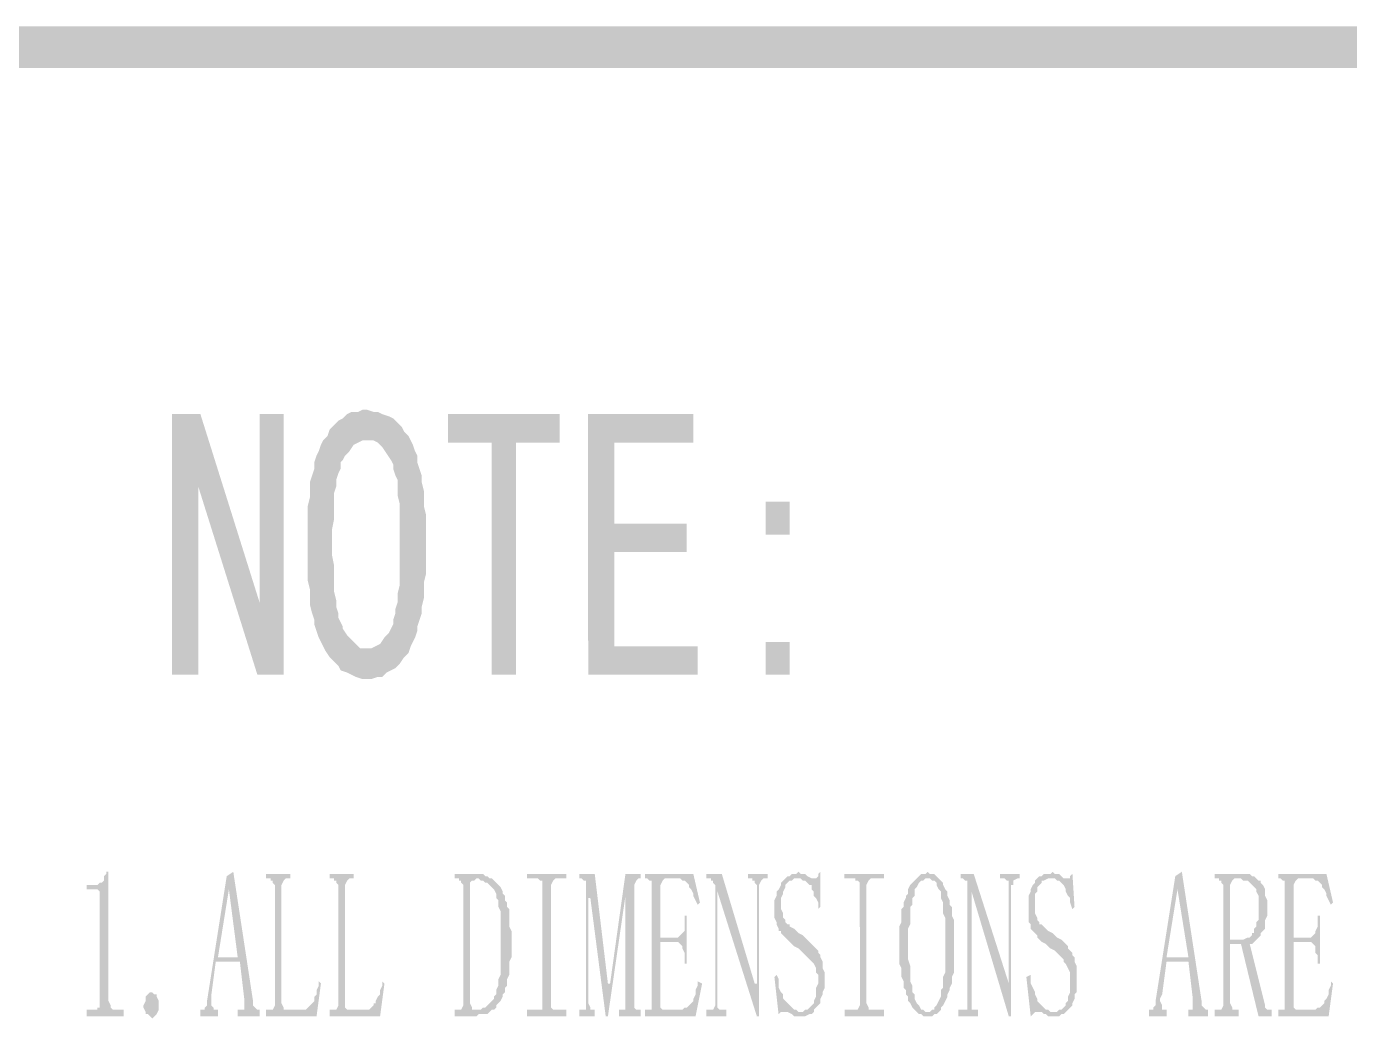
# Model space of a CAD drawing. Header units: millimetres. Extents: x -26542 to -511, y 85916 to 91363.
# Drawn here: x -1246.3 to -925.6, y 91122.1 to 91362.6 of the extents above; entities that cross this region are included whole.
import ezdxf

# ---------------------------------------------------------------- set-up
doc = ezdxf.new("R2010")
doc.units = ezdxf.units.MM
doc.layers.add('PDF_Solid Fills', color=7, linetype='Continuous')

msp = doc.modelspace()

# ---------------------------------------------------------------- hatches: boundary and pattern name
at = {"layer": 'PDF_Solid Fills', "transparency": 33554559, "extrusion": (-0.004685415688226653, -0.01745240643729066, 0.9998367168639969)}
for points in [[(-26219.83134179877, 87572.87957726885), (-26207.47115582787, 87565.752208672), (-24188.49418485165, 88118.31801548647)], [(-26214.70294579107, 87574.256613228), (-26212.08664050326, 87564.51289556595), (-24183.36631052662, 88119.69491136447)], [(-26212.08664050326, 87564.51289556595), (-24183.36631052662, 88119.69491136447), (-24190.49346205825, 88107.33495845925)], [(-26207.47115582787, 87565.752208672), (-24188.49418485165, 88118.31801548647), (-24185.8778795657, 88108.57429782487)], [(-24827.72859526949, 87849.35973218549), (-24834.39569267014, 87847.56953640934), (-24818.00916787528, 87786.54238034831), (-24811.8550144108, 87788.19484450668), (-24823.69734155608, 87832.29837199626)], [(-24827.72859526949, 87849.35973218549), (-24823.69734155608, 87832.29837199626), (-24798.00852777704, 87791.9127925667), (-24802.03984187287, 87808.9738568971)], [(-24808.24102953041, 87854.59237777768), (-24813.88223905687, 87853.07764522545), (-24802.03984187287, 87808.9738568971), (-24798.00852777704, 87791.9127925667), (-24791.8545047337, 87793.56522171246)], [(-24789.02884731803, 87860.85009370232), (-24790.05447434995, 87860.57470051944), (-24790.94253521343, 87859.78645879729), (-24792.48097576422, 87859.37336902507), (-24793.36890620657, 87858.58516231971), (-24794.11927047488, 87857.28410708252), (-24795.00720091723, 87856.49590038462), (-24795.75736472744, 87855.19461932173), (-24796.50772899762, 87853.89356408827), (-24796.60745273833, 87852.21742694639), (-24797.35768658726, 87850.91640672926), (-24797.59510692128, 87849.7530831024), (-24797.69496108126, 87848.07691093953), (-24797.93231137644, 87846.9133264739), (-24798.03203511704, 87845.2371893283), (-24797.61894534086, 87843.69874877948), (-24797.71866908146, 87842.02261164086), (-24797.81832278334, 87840.34621365648), (-24797.40523300704, 87838.8077731072), (-24796.85444663931, 87836.75651903963), (-24796.81647378847, 87834.56756837899), (-24796.26561738201, 87832.51605346892), (-24795.71483101428, 87830.46479940135), (-24795.02627801453, 87827.90047097998), (-24794.47549164679, 87825.84921691241), (-24793.78700868564, 87823.28514932608), (-24793.23615228105, 87821.23363441974), (-24792.68536591146, 87819.18238035217), (-24792.13457954372, 87817.1311262846), (-24791.07090962038, 87815.21730797132), (-24790.52012325265, 87813.16605390375), (-24790.10703347635, 87811.62761335121), (-24789.04343359172, 87809.71405587718), (-24788.1174602597, 87808.31305107893), (-24787.84206707682, 87807.28742404515), (-24786.91616378364, 87805.88668008614), (-24785.99026049045, 87804.48593612667), (-24785.20185333071, 87803.59777986445), (-24784.41364663083, 87802.70984942373), (-24783.62543992919, 87801.82191898348), (-24774.01928844152, 87804.95107280277), (-24774.53210195655, 87804.81337621296), (-24775.55772899033, 87804.53798302636), (-24776.8588796301, 87805.2881818572), (-24778.1599698856, 87806.03867655015), (-24779.46099010238, 87806.78891040105), (-24780.89983733359, 87808.05192274693), (-24781.03753392503, 87808.56473626196), (-24781.82574062678, 87809.45266670594), (-24782.61394732667, 87810.34059714293), (-24782.88941055012, 87811.36648501875), (-24783.81531384331, 87812.76722898195), (-24784.22840361774, 87814.30566953076), (-24785.29200350423, 87816.21922700526), (-24785.84285990894, 87818.27074191114), (-24786.39364627854, 87820.32199597871), (-24786.94443264627, 87822.37325004674), (-24788.14592958218, 87824.79984686151), (-24788.83441254147, 87827.36391444411), (-24789.10980572621, 87828.38954147464), (-24789.66066213278, 87830.44105638796), (-24789.83620115567, 87833.1428555809), (-24790.38698752353, 87835.19410964847), (-24790.93784392998, 87837.24562455434), (-24791.48863029771, 87839.29687862238), (-24791.388906557, 87840.97301576426), (-24791.80199633329, 87842.51145631308), (-24791.70234263141, 87844.18785429792), (-24791.46492229926, 87845.35117792478), (-24791.87801207555, 87846.8896184736), (-24791.50289514824, 87847.54012858216), (-24791.2654748162, 87848.70345220948), (-24790.5151805866, 87850.00476828497), (-24789.902643329, 87851.81860202039), (-24789.01471288665, 87852.60680872202), (-24788.12665202504, 87853.39505044417), (-24787.10102499125, 87853.67044362333), (-24777.63257009501, 87857.31241096556), (-24778.93359031179, 87858.06264481274), (-24779.72179701342, 87858.950575253), (-24781.02294765133, 87859.7007740871), (-24782.32403790695, 87860.45126877306), (-24783.48736153217, 87860.68868910894), (-24785.16362909554, 87860.78837783122), (-24786.32695272088, 87861.02579816338), (-24787.35271017579, 87860.75036995998)], [(-24743.62403877138, 87871.9422570318), (-24769.77857148997, 87864.91945068771), (-24767.98844575463, 87858.25261412747), (-24757.73178415862, 87861.00665102527), (-24743.13538509712, 87806.64633152029), (-24737.49417557067, 87808.16106407298), (-24752.09057463403, 87862.52138357749), (-24741.83391303604, 87865.27542047901)], [(-24712.34084920271, 87880.34216937935), (-24736.95694137062, 87873.73245280795), (-24720.5704165739, 87812.70529674273), (-24694.9286973722, 87819.59040649701), (-24696.71875306871, 87826.25698221894), (-24716.20644922892, 87821.0243016025), (-24722.1276828394, 87843.07632618956), (-24705.20405426191, 87847.62052384298), (-24706.99417999713, 87854.2873603995), (-24723.91780857276, 87849.7431627498), (-24729.0127925938, 87868.71804539347), (-24710.55072346749, 87873.67533282284)], [(-24777.63256043685, 87857.31185426423), (-24787.10101533297, 87853.66988692619), (-24786.58820181794, 87853.80758351926), (-24785.56257478416, 87854.08297669841), (-24784.39912073768, 87853.84559138678), (-24783.09810051904, 87853.09535753587), (-24781.65931367024, 87851.83204933116), (-24780.22046644089, 87850.56903698575), (-24779.43225974101, 87849.6811065413), (-24779.15686655627, 87848.6554795038), (-24778.23096326494, 87847.25473554851), (-24777.44268652447, 87846.36654426949), (-24776.89190015674, 87844.31529020146), (-24776.47881038045, 87842.77684964892), (-24775.41521049582, 87840.86329217488), (-24774.86435408937, 87838.81177726481), (-24774.31356772163, 87836.76052320097), (-24773.62501472177, 87834.19619477214), (-24772.93653176259, 87831.63212719327), (-24772.79883517104, 87831.11931367451), (-24772.11035221, 87828.55524609191), (-24771.42179921211, 87825.99091766682), (-24770.87101284438, 87823.93966359925), (-24770.32015643595, 87821.8881486929), (-24770.28218358522, 87819.6991980318), (-24769.73139721749, 87817.64794396423), (-24769.83112095809, 87815.97180681862), (-24769.55572777509, 87814.94617978437), (-24769.65538147709, 87813.26978180744), (-24769.37998829223, 87812.24415477365), (-24769.61740862438, 87811.08083114633), (-24769.85482895828, 87809.91750751948), (-24770.60519322846, 87808.61645228602), (-24771.21766044549, 87806.8023577081), (-24772.10559088783, 87806.01415100275), (-24772.99365175131, 87805.22590928804), (-24774.01927878323, 87804.95051610144), (-24783.62543027091, 87801.82136227842), (-24782.1867134627, 87800.55831491249), (-24780.88556282478, 87799.8081160821), (-24779.58454260614, 87799.0578822312), (-24778.79633590637, 87798.16995179048), (-24777.11999830429, 87798.07000222988), (-24775.95667467895, 87797.83258189773), (-24774.79335105361, 87797.59516156185), (-24773.11708349036, 87797.4954728433), (-24772.09145645646, 87797.77086602617), (-24771.06582942267, 87798.04625921277), (-24769.66495504417, 87798.97219752101), (-24768.63932801026, 87799.24759070762), (-24767.88909416134, 87800.54861092428), (-24767.00110333844, 87801.33711348474), (-24766.11317289609, 87802.1253201901), (-24765.36293904705, 87803.4263404035), (-24764.75027136831, 87805.24020915898), (-24764.00003751926, 87806.5412293761), (-24763.90031377866, 87808.21736651799), (-24763.66289344465, 87809.38069014158), (-24763.42554315319, 87810.54427460721), (-24763.32568899135, 87812.22044676961), (-24763.60108217434, 87813.2460738034), (-24763.50135843363, 87814.92221094947), (-24763.40170473175, 87816.59860893013), (-24763.81479450804, 87818.13704948267), (-24763.85276735888, 87820.32600014005), (-24764.40355372662, 87822.37725420762), (-24764.81671354163, 87823.9159555952), (-24764.85468639433, 87826.10490625631), (-24765.54316935351, 87828.66897384264), (-24766.09402575996, 87830.72048874898), (-24766.78250871925, 87833.2845563353), (-24767.33329508698, 87835.33581040287), (-24767.88415149529, 87837.38732530922), (-24768.57263445447, 87839.95139289182), (-24769.63630437793, 87841.86521120835), (-24770.18709074566, 87843.91646527592), (-24770.60018052184, 87845.45490582474), (-24771.66378040658, 87847.36846329924), (-24772.0769402216, 87848.90716469428), (-24773.00284351478, 87850.30790864956), (-24773.92874680785, 87851.70865260903), (-24774.34183658229, 87853.24709316157), (-24775.13017370517, 87854.13498858176), (-24776.05614703521, 87855.53599337954), (-24776.84435373696, 87856.42392381979)], [(-24684.26807738084, 87865.88829807006), (-24689.90928690729, 87864.37356552156), (-24687.84369795036, 87856.68084108876), (-24682.20248842391, 87858.19557363726)], [(-24675.45507526083, 87833.06666794885), (-24681.09628478729, 87831.55193540407), (-24679.03076586721, 87823.85947181005), (-24673.38955634262, 87825.37420436228)], [(-24820.48775745358, 87736.39324919926), (-24821.00057097047, 87736.25555260573), (-24820.86287437903, 87735.74273909442), (-24821.23799130449, 87735.09222898213), (-24820.96259811963, 87734.06660194835), (-24821.33771504508, 87733.41609184025), (-24821.85065898136, 87733.27836022666), (-24822.2257759067, 87732.6278501181), (-24823.2514029406, 87732.35245693522), (-24823.76421645563, 87732.21476034168), (-24824.78997391055, 87731.93933213875), (-24824.51451068709, 87730.91344426619), (-24822.46312620013, 87731.46426565247), (-24821.95031268324, 87731.60196224554), (-24821.29980257479, 87731.22684532031), (-24821.16210598336, 87730.71403180528), (-24820.88671279862, 87729.6884047715), (-24814.69008600328, 87706.61075315066), (-24814.4146928204, 87705.58512611687), (-24814.27699622698, 87705.07231260184), (-24814.0016030441, 87704.04668556759), (-24814.51441655913, 87703.90898897452), (-24814.37671996956, 87703.39617546322), (-24814.88953348459, 87703.25847886968), (-24815.91516051837, 87702.98308568308), (-24816.94091797341, 87702.7076574834), (-24816.52782819711, 87701.16921693087), (-24807.80960714992, 87703.51016405271), (-24808.22269692621, 87705.04860460153), (-24809.76113747689, 87704.63551482884), (-24810.27408141491, 87704.49778321525), (-24810.78689493006, 87704.36008662172), (-24811.43740504025, 87704.7352035474), (-24811.57510163169, 87705.24801706243), (-24812.36330833158, 87706.13594750268), (-24812.63870151632, 87707.16157453647)], [(-24792.51992234041, 87742.80393491313), (-24789.28631847468, 87712.33295590524), (-24789.01092528983, 87711.30732887145), (-24789.38617263455, 87710.65678374656), (-24789.24847604311, 87710.1439702278), (-24789.76128956, 87710.00627363427), (-24790.2741030769, 87709.8685770412), (-24789.86101330072, 87708.33013649192), (-24785.75837474607, 87709.43174424442), (-24786.17146452237, 87710.97018479696), (-24786.68427803926, 87710.83248820715), (-24787.19709155615, 87710.69479161408), (-24787.33478814585, 87711.20760513283), (-24787.98529825604, 87711.58272205433), (-24788.2606914409, 87712.60834908811), (-24788.39845807105, 87713.12142344564), (-24788.67385125591, 87714.14705047943), (-24789.71374314022, 87722.11490726005), (-24784.07253361377, 87723.62963980483), (-24789.47632280819, 87723.27823087992), (-24791.18092927092, 87739.86475040112)], [(-24791.25634363352, 87744.24223509943), (-24792.51939099946, 87742.80351828923), (-24791.18032789312, 87739.86407294264), (-24784.8603393957, 87724.51711860532), (-24789.47579146724, 87723.27781425975), (-24784.07213269593, 87723.62918816088), (-24780.70539309911, 87715.18626490142), (-24780.56769650767, 87714.67345138267), (-24780.29230332468, 87713.64782434888), (-24780.15460673138, 87713.13501083385), (-24780.01691013994, 87712.6221973151), (-24781.04266759485, 87712.34676911542), (-24781.55548111186, 87712.20907252235), (-24781.14239133557, 87710.67063197354), (-24776.01399532601, 87712.04766793223), (-24776.4270851023, 87713.58610848105), (-24776.9398986192, 87713.44841188798), (-24777.59040872753, 87713.8235288132), (-24778.24104925711, 87714.19861071836), (-24778.51644243998, 87715.22423775215)], [(-24777.78509468818, 87747.30908133322), (-24783.42630421277, 87745.794348781), (-24783.15091102803, 87744.76872174349), (-24782.12515357486, 87745.04414995061), (-24781.98745698342, 87744.53133643186), (-24781.47464346653, 87744.66903302493), (-24781.33694687311, 87744.1562195099), (-24780.68643676478, 87743.78110258467), (-24773.25047060382, 87716.08786847489), (-24773.11277401051, 87715.57505495986), (-24773.35019434441, 87714.41173132882), (-24773.86300786131, 87714.27403473575), (-24770.27318282181, 87715.2379459017), (-24770.78599634056, 87715.10024930816), (-24770.92369293212, 87715.61306282738), (-24771.71203005302, 87716.50095825084), (-24779.1479962141, 87744.19419236062), (-24778.91044546268, 87745.35755100474), (-24778.53532853723, 87746.00806110911), (-24777.50970150344, 87746.28345429571)], [(-24762.91298101877, 87751.30242257658), (-24768.55419054336, 87749.78769002436), (-24768.27879736037, 87748.76206299057), (-24767.25303990545, 87749.0374911935), (-24767.11534331401, 87748.52467767475), (-24766.60252979712, 87748.66237426829), (-24766.46483320557, 87748.14956075326), (-24765.81432309723, 87747.7744438313), (-24758.37835693441, 87720.08120971778), (-24758.24066034297, 87719.56839620275), (-24758.47808067501, 87718.4050725759), (-24758.9908941919, 87718.26737598609), (-24755.40106915426, 87719.23128714832), (-24755.91388267116, 87719.09359055525), (-24756.56452320074, 87719.46867246041), (-24756.83991638548, 87720.4942994942), (-24764.27588254644, 87748.18753360398), (-24764.03833179327, 87749.35089224763), (-24763.66321486968, 87750.00140235992), (-24762.63758783578, 87750.2767955428)], [(-24734.1941198752, 87759.01378192054), (-24739.3225158829, 87757.63674596138), (-24739.04712269991, 87756.6111189276), (-24738.02136524499, 87756.88654713472), (-24733.91872669035, 87757.98815488676), (-24733.40591317345, 87758.12585147982), (-24732.75540306512, 87757.75073455833), (-24732.24258954823, 87757.88843114767), (-24731.59194901865, 87757.51334923878), (-24731.07913550176, 87757.65104583232), (-24730.42862539343, 87757.27592891036), (-24729.77811528498, 87756.90081198514), (-24729.12760517665, 87756.52569505991), (-24728.33932843618, 87755.6375037767), (-24728.06393525319, 87754.61187674291), (-24727.41329472372, 87754.23679483775), (-24727.27559813042, 87753.72398132272), (-24727.00020494743, 87752.69835428521), (-24726.21199824568, 87751.81042384868), (-24726.07423161552, 87751.29734949116), (-24725.79883843067, 87750.27172245737), (-24725.52344524779, 87749.24609542359), (-24725.11035547149, 87747.70765487105), (-24724.83496228675, 87746.68202783726), (-24724.55956910376, 87745.65640080348), (-24724.14647932746, 87744.11796025466), (-24724.00871269731, 87743.60488589713), (-24723.73331951245, 87742.57925886335), (-24723.32022973802, 87741.04081831453), (-24723.04483655328, 87740.01519127702), (-24722.76944336854, 87738.98956424696), (-24722.49398014683, 87737.96367637068), (-24722.21858696197, 87736.9380493369), (-24722.45600729599, 87735.77472570958), (-24722.18061411113, 87734.74909867579), (-24722.04291751969, 87734.23628516076), (-24722.28046827298, 87733.07292651711), (-24722.14277167968, 87732.56011299836), (-24722.00507508812, 87732.0472994796), (-24722.38019201357, 87731.39678937476), (-24722.24242538156, 87730.88371501397), (-24722.61754230701, 87730.23320490913), (-24722.9926592306, 87729.58269480104), (-24723.36777615594, 87728.93218468875), (-24723.74289308139, 87728.28167458391), (-24724.25583701953, 87728.14394296659), (-24724.63095394312, 87727.49343286222), (-24725.14376746002, 87727.35573626868), (-24725.65658097691, 87727.21803967562), (-24729.75921953144, 87726.11643191939), (-24730.78497698647, 87725.84100371646), (-24730.37188721017, 87724.30256316392), (-24725.24349120061, 87725.67959912261), (-24724.86837427702, 87726.3301092349), (-24724.35556075827, 87726.46780582843), (-24723.84274724324, 87726.6055024215), (-24722.8169897882, 87726.88093062118), (-24722.44187286473, 87727.531440733), (-24722.06675593928, 87728.18195084156), (-24721.55394242238, 87728.31964743137), (-24721.17882549693, 87728.97015753947), (-24721.31652209023, 87729.48297105823), (-24720.94127474364, 87730.13351618685), (-24720.56615782005, 87730.78402629541), (-24720.32880752487, 87731.94761076104), (-24720.46650411817, 87732.4604242798), (-24720.09138719272, 87733.11093438836), (-24720.36678037746, 87734.13656141842), (-24719.99166345201, 87734.78707152652), (-24720.267056635, 87735.81269856449), (-24720.4047532283, 87736.32551207952), (-24720.1673328944, 87737.48883570638), (-24720.44272607914, 87738.51446274016), (-24720.71818930272, 87739.54035061272), (-24720.99358248559, 87740.5659776465), (-24720.75603173242, 87741.72933629388), (-24721.03142491716, 87742.75496332394), (-24721.44451469346, 87744.29340387648), (-24721.71997791517, 87745.31929174904), (-24722.13306769135, 87746.85773230158), (-24722.40846087621, 87747.88335933536), (-24723.19679799723, 87748.77125475928), (-24723.4721911801, 87749.79688178934), (-24723.74758436496, 87750.82250882685), (-24724.02297754784, 87751.84813585319), (-24724.29844077141, 87752.8740237332), (-24724.94895087974, 87753.24914065516), (-24725.2243440646, 87754.27476768894), (-24725.87485417293, 87754.64988461416), (-24726.15024735592, 87755.67551164795), (-24726.80075746612, 87756.05062856991), (-24726.93845405756, 87756.56344208866), (-24727.72673079802, 87757.45163337141), (-24728.37724090461, 87757.82675029663), (-24729.02788143593, 87758.2018322018), (-24729.67839154438, 87758.57694912748), (-24730.32890165271, 87758.9520660527), (-24730.8417151696, 87758.81436945964), (-24731.49222527805, 87759.18948638486), (-24732.00503879494, 87759.05178979179), (-24732.65567932441, 87759.42687169649), (-24733.16849284142, 87759.28917510714)], [(-24738.02163574367, 87756.887033795), (-24737.88393915212, 87756.37422027625), (-24737.37112563523, 87756.51191686979), (-24737.23342904379, 87755.99910335476), (-24736.58291893359, 87755.62398642907), (-24729.14695277251, 87727.93075231928), (-24729.00925618107, 87727.41793880053), (-24729.24667651323, 87726.2546151774), (-24729.75949003012, 87726.11691858387), (-24725.65685147559, 87727.21852634335), (-24726.16966499249, 87727.08082975028), (-24726.68247850938, 87726.94313315675), (-24726.82017510082, 87727.45594667178), (-24727.6083818007, 87728.3438771125), (-24735.04434796353, 87756.03711122181), (-24735.18204455497, 87756.54992474103), (-24734.80692762951, 87757.20043484913), (-24734.29411411262, 87757.33813144267), (-24733.91899718903, 87757.98864155076)], [(-24713.16772232205, 87764.65962234978), (-24722.39875688613, 87762.18097863486), (-24722.12336370314, 87761.1553516048), (-24719.55916569929, 87761.84386958461), (-24718.9086555891, 87761.4687526552), (-24718.3958420722, 87761.60644924873), (-24718.25814548065, 87761.09363572998), (-24718.12044888921, 87760.58082221495), (-24710.68448272638, 87732.88758810516), (-24710.54678613495, 87732.37477458641), (-24710.27139295009, 87731.34914755262), (-24711.29701998399, 87731.07375436928), (-24713.86121798784, 87730.38523638994), (-24713.44812821341, 87728.84679584112), (-24704.21709364932, 87731.32543955231), (-24704.6301834255, 87732.86388010485), (-24707.19438142935, 87732.1753621255), (-24707.70719494636, 87732.03766553197), (-24708.35770505469, 87732.41278245347), (-24708.63309823943, 87733.43840949144), (-24716.06906440039, 87761.13164360076), (-24715.83164406836, 87762.29496722808), (-24715.4565271429, 87762.94547733665), (-24712.89232913905, 87763.63399531599)], [(-24706.50114660407, 87766.4496780443), (-24710.09097164357, 87765.48576687835), (-24709.81557845871, 87764.46013984829), (-24709.30276494182, 87764.59783643764), (-24708.65225483349, 87764.22271951614), (-24708.13944131648, 87764.36041610967), (-24708.00174472504, 87763.84760259045), (-24707.86404813174, 87763.33478907542), (-24706.01204108738, 87760.53307533497), (-24694.98631992564, 87733.8040132299), (-24696.53902532882, 87741.63417341374)], [(-24695.73154106992, 87769.34144655196), (-24699.32136610942, 87768.37753538974), (-24696.02608139068, 87741.77190502733), (-24696.53889490943, 87741.63420843426), (-24694.98631992564, 87733.8040132299), (-24694.47337598936, 87733.94174484024), (-24697.94433015038, 87763.24913938204), (-24696.58149866143, 87766.36428919341), (-24696.34407832741, 87767.52761282027), (-24695.96896140382, 87768.17812292883), (-24695.45614788693, 87768.3158195219)], [(-24683.42323414457, 87772.64637488034), (-24694.70565319562, 87769.61690977961), (-24694.43026001274, 87768.59128274582), (-24693.9173160746, 87768.72901435569), (-24686.73766599933, 87770.65683668433), (-24686.22485248244, 87770.79453326995), (-24685.57434237399, 87770.41941634845), (-24685.0615288571, 87770.55711294152), (-24684.41088832763, 87770.18203103635), (-24683.76037821919, 87769.80691411113), (-24683.62268162775, 87769.2941005961), (-24682.97217151755, 87768.91898367042), (-24682.18389477895, 87768.03079238767), (-24682.04619818553, 87767.51797886891), (-24681.25799148576, 87766.63004842866), (-24680.46978478588, 87765.74211798795), (-24680.09466786042, 87766.39262809278)], [(-24693.91771699442, 87768.72946599964), (-24693.26720688422, 87768.35434907023), (-24692.75439336919, 87768.49204566376), (-24692.61669677577, 87767.97923214873), (-24692.47900018434, 87767.46641862998), (-24685.04303402151, 87739.77318452019), (-24684.90533743007, 87739.26037100516), (-24684.62994424708, 87738.23474396765), (-24685.65557127912, 87737.9593507885), (-24681.55293272634, 87739.06095854053), (-24682.06574624323, 87738.923261947), (-24682.71625635168, 87739.29837887594), (-24682.99164953455, 87740.3240059102), (-24686.84736422868, 87754.68356690276), (-24683.25753918919, 87755.64747806545), (-24687.12275741168, 87755.70919393655), (-24690.42761569552, 87768.01724001952), (-24690.19019536348, 87769.18056364311), (-24689.81507843989, 87769.8310737554), (-24686.73806691729, 87770.65728832828)], [(-24676.7563975862, 87774.43650061218), (-24680.34622262383, 87773.47258945322), (-24680.07082943909, 87772.4469624157), (-24679.04520240705, 87772.72235559858), (-24678.90750581562, 87772.20954208355), (-24678.39469229872, 87772.34723867709), (-24678.25699570542, 87771.83442515833), (-24677.6063551777, 87771.45934325317), (-24676.6803818458, 87770.05833845539), (-24659.60036138317, 87743.30556835001), (-24662.17882423941, 87750.86030033045)], [(-24665.98705289431, 87777.32819908252), (-24670.60250496399, 87776.08889473742), (-24670.32711177913, 87775.06326770363), (-24669.30148474721, 87775.33866089024), (-24669.16378815577, 87774.82584737148), (-24668.65097463888, 87774.96354396082), (-24668.51327804546, 87774.45073044207), (-24667.86276793713, 87774.07561352057), (-24661.6661411419, 87750.99796189973), (-24662.1789546588, 87750.8602653062), (-24659.60062222357, 87743.30549830943), (-24659.08780870668, 87743.4431949025), (-24667.34995442024, 87774.21331011364), (-24667.11240366881, 87775.37666875776), (-24666.73728674336, 87776.02717886958), (-24665.71165970957, 87776.30257205246)], [(-24658.9451090669, 87779.76939163124), (-24659.32022599224, 87779.11888151895), (-24659.83303950925, 87778.98118492588), (-24660.34585302614, 87778.8434883398), (-24660.721100369, 87778.19294321118), (-24661.23391388776, 87778.05524661811), (-24661.60903081135, 87777.40473650582), (-24661.9841477368, 87776.75422639726), (-24662.35926466039, 87776.10371629288), (-24662.22156806896, 87775.59090277413), (-24662.45891836227, 87774.4273183085), (-24662.83416570886, 87773.77677317942), (-24662.558772524, 87772.75114614563), (-24662.79619285802, 87771.58782251878), (-24662.52079967328, 87770.56219548499), (-24662.38310308172, 87770.04938196996), (-24662.24540649028, 87769.5365684512), (-24661.96994326671, 87768.51068057865), (-24661.69455008197, 87767.48505354486), (-24660.90634338208, 87766.59712310415), (-24660.76864679065, 87766.08430958539), (-24659.98030966963, 87765.1964141652), (-24659.84261307633, 87764.68360064644), (-24659.32979955943, 87764.82129723998), (-24659.19210296788, 87764.30848372122), (-24658.54159285768, 87763.93336679926), (-24657.89108275122, 87763.55824987032), (-24657.24057264091, 87763.18313294835), (-24656.59006253257, 87762.80801602313), (-24655.93935196428, 87762.4326732792), (-24655.28884185583, 87762.05755635025), (-24654.1255182306, 87761.8201360181), (-24653.47500812227, 87761.4450190966), (-24652.82449801383, 87761.06990216719), (-24652.17398790363, 87760.6947852457), (-24651.52334737591, 87760.3197033368), (-24650.87283726572, 87759.94458641484), (-24650.22232715727, 87759.56946949335), (-24649.57181704894, 87759.19435256394), (-24648.78354030848, 87758.30616128491), (-24648.50814712548, 87757.2805342474), (-24647.85763701529, 87756.9054173259), (-24647.58224383241, 87755.87979029212), (-24647.30685064755, 87754.85416325787), (-24647.54427098157, 87753.69083963102), (-24647.26887779671, 87752.66521259723), (-24646.99341457314, 87751.63932472467), (-24647.23083490715, 87750.47600109736), (-24647.09313831571, 87749.9631875786), (-24647.46825524117, 87749.31267747423), (-24647.84337216476, 87748.66216736566), (-24648.21848909021, 87748.01165725384), (-24648.73143302638, 87747.87392564351), (-24649.10654995183, 87747.22341553168), (-24649.61936346872, 87747.08571894187), (-24653.72200202325, 87745.98411118984), (-24653.20918850636, 87746.12180777593), (-24652.69637498946, 87746.259504369), (-24651.53292094299, 87746.02211905736), (-24650.88241083466, 87745.64700213587), (-24649.85678380087, 87745.92239531875), (-24649.34397028387, 87746.06009191182), (-24648.83115676884, 87746.19778850535), (-24648.31834325008, 87746.33548509097), (-24647.43028238846, 87747.12372681312), (-24646.91746887157, 87747.26142340666), (-24646.54235194612, 87747.91193351103), (-24646.68004853942, 87748.42474702979), (-24646.30493161397, 87749.07525713835), (-24645.92981468851, 87749.72576725017), (-24645.55456734379, 87750.37631237553), (-24645.82996052864, 87751.40193941304), (-24645.59261023335, 87752.56552387867), (-24645.73030682676, 87753.0783373937), (-24645.49288649275, 87754.2416610173), (-24645.76827967749, 87755.26728805108), (-24646.04367286048, 87756.29291508486), (-24646.18136945379, 87756.80572860362), (-24646.45676263864, 87757.83135563368), (-24647.24496933841, 87758.71928607766), (-24647.38266592997, 87759.23209959269), (-24647.65812915342, 87760.2579874727), (-24648.44633585331, 87761.14591790969), (-24648.58403244661, 87761.65873142844), (-24649.23467297433, 87762.0338133336), (-24649.37236956763, 87762.54662685236), (-24650.02287967608, 87762.92174377386), (-24650.67338978441, 87763.29686069954), (-24651.32389989274, 87763.67197762104), (-24651.97448003991, 87764.04735538876), (-24652.6249901501, 87764.42247231444), (-24653.27563067968, 87764.79755421914), (-24653.92614078801, 87765.1726711411), (-24655.08946441335, 87765.41009147698), (-24655.73997452168, 87765.7852084022), (-24656.39048463013, 87766.16032532416), (-24657.5539386766, 87766.39771064324), (-24657.69163526804, 87766.91052415827), (-24658.20444878493, 87766.7728275652), (-24658.85495889513, 87767.14794449043), (-24658.99265548668, 87767.66075800546), (-24659.64316559501, 87768.03587493114), (-24659.91855877975, 87769.06150196493), (-24660.70683551836, 87769.94969324768), (-24660.84453211178, 87770.46250676643), (-24661.11992529465, 87771.48813380022), (-24661.39531847765, 87772.513760834), (-24661.15789814549, 87773.67708445387), (-24661.2955947388, 87774.18989797262), (-24661.05824444361, 87775.35348243825), (-24661.19594103692, 87775.866295957), (-24660.82082411146, 87776.51680606557), (-24660.44570718601, 87777.1673161774), (-24659.93276324798, 87777.30504778726), (-24659.55764632439, 87777.9555578921), (-24658.53201929061, 87778.2309510787), (-24654.94219425297, 87779.19486224093), (-24655.45500776987, 87779.05716565158), (-24656.61833139509, 87779.29458598373), (-24657.26897192467, 87779.6696678889), (-24657.78178544156, 87779.53197129536), (-24658.29459895846, 87779.3942747023)], [(-24653.81658263807, 87781.14646260673), (-24654.19169956166, 87780.49595249863), (-24654.05400297011, 87779.98313897988), (-24654.42911989556, 87779.33262887504), (-24654.94193341059, 87779.19493228197), (-24658.53188887134, 87778.2309860955), (-24658.0189449332, 87778.36871770909), (-24657.368434823, 87777.9936007834), (-24656.85562130797, 87778.13129737694), (-24656.20511119952, 87777.75618045498), (-24655.55460108933, 87777.38106352603), (-24655.04178757244, 87777.5187601191), (-24654.76632435073, 87776.492872247), (-24654.11568382126, 87776.11779033812), (-24653.84029063641, 87775.09216330806), (-24653.18978052808, 87774.71704638237), (-24652.40157382819, 87773.82911594212), (-24651.98848405189, 87772.29067538958), (-24651.61336712644, 87772.94118549768)], [(-24638.80702355935, 87784.62636359688), (-24648.03805812343, 87782.14771987824), (-24647.76266494056, 87781.12209284818), (-24645.19846693485, 87781.81061082426), (-24645.06077034341, 87781.2977973125), (-24644.54795682826, 87781.4354939023), (-24643.89744671807, 87781.06037697708), (-24643.75975012663, 87780.54756346205), (-24636.32378396566, 87752.85432934854), (-24636.18608737236, 87752.34151583351), (-24636.4235077044, 87751.1781922062), (-24636.93632122129, 87751.04049561638), (-24639.500519227, 87750.35197763704), (-24639.08742945082, 87748.81353708822), (-24629.85639488662, 87751.29218080314), (-24630.26948466292, 87752.83062135195), (-24633.34649618366, 87752.00440677907), (-24633.85930970055, 87751.86671018554), (-24633.99700629211, 87752.3795237043), (-24634.78521299374, 87753.26745414874), (-24642.2211791547, 87780.96068825852), (-24641.98375882267, 87782.12401188165), (-24641.60864189907, 87782.77452199021), (-24638.53163037647, 87783.6007365631)], [(-24630.83891560009, 87785.66688222298), (-24631.21403252555, 87785.01637211116), (-24631.58914944914, 87784.36586200632), (-24631.96426637459, 87783.71535189403), (-24632.20181712788, 87782.55199325038), (-24632.06412053644, 87782.03917973163), (-24631.92642394302, 87781.5263662166), (-24632.30147082976, 87780.875595266), (-24632.16377423832, 87780.36278175097), (-24632.40119457035, 87779.19945812365), (-24632.12580138748, 87778.17383108987), (-24632.50091831293, 87777.52332098549), (-24632.22552512807, 87776.49769394798), (-24631.9500619045, 87775.47180607542), (-24631.67466871976, 87774.44617904164), (-24631.91208905377, 87773.28285541432), (-24631.63669587078, 87772.25722838053), (-24631.36130268604, 87771.23160134675), (-24631.08590950118, 87770.20597431296), (-24630.81051631831, 87769.18034727918), (-24630.67281972675, 87768.66753376415), (-24630.39735650318, 87767.64164588787), (-24630.12196331844, 87766.6160188578), (-24629.8465701337, 87765.5903918203), (-24629.5711769507, 87764.56476479024), (-24628.78297025082, 87763.6768343458), (-24628.50750702736, 87762.6509464737), (-24628.2321138425, 87761.62531943992), (-24627.44390714262, 87760.73738899548), (-24627.30621055118, 87760.22457547672), (-24627.03081736644, 87759.19894845039), (-24626.38030725799, 87758.82383152144), (-24626.10491407325, 87757.79820448766), (-24625.4544039648, 87757.4230875657), (-24625.17901078193, 87756.39746052818), (-24624.52830021363, 87756.02211778425), (-24623.74009351188, 87755.134187344), (-24623.08958340355, 87754.75907041458), (-24622.4390732951, 87754.38395349309), (-24621.78856318677, 87754.00883656787), (-24621.27574966988, 87754.14653316094), (-24620.62523955968, 87753.77141623199), (-24620.1122956234, 87753.9091478493), (-24619.59948210651, 87754.04684443865), (-24619.08666858962, 87754.18454103218), (-24618.57385507273, 87754.32223762525), (-24618.19873814727, 87754.97274773009), (-24617.68592463038, 87755.11044432363), (-24617.31067728752, 87755.76098945225), (-24619.87487529137, 87755.07247147243), (-24620.38768880826, 87754.93477487937), (-24621.03832933586, 87755.30985678453), (-24621.55114285275, 87755.17216019472), (-24622.33934955264, 87756.06009063544), (-24622.98985966283, 87756.43520756066), (-24623.7781364033, 87757.32339884341), (-24624.05352958629, 87758.34902587719), (-24624.70403969462, 87758.72414280288), (-24624.97943287948, 87759.74976983666), (-24625.11712947092, 87760.2625833517), (-24625.90533617267, 87761.15051379194), (-24626.18072935555, 87762.17614082573), (-24626.3184259471, 87762.68895434495), (-24626.59388917056, 87763.71484221704), (-24626.86928235542, 87764.74046925083), (-24627.79531606787, 87766.14117818978), (-24628.07070925261, 87767.16680522356), (-24628.34610243561, 87768.19243225735), (-24628.75926225062, 87769.73113364866), (-24629.03465543536, 87770.75676068245), (-24629.44774520979, 87772.29520123499), (-24629.72313839465, 87773.32082826504), (-24629.48558764136, 87774.48418691289), (-24629.7609808261, 87775.50981394667), (-24630.03644404782, 87776.53570181876), (-24630.31183723267, 87777.56132885255), (-24630.58723041555, 87778.58695588633), (-24630.2121134901, 87779.2374659949), (-24630.48750667495, 87780.26309303241), (-24630.62520326825, 87780.77590654744), (-24630.2500863428, 87781.42641665228), (-24630.38785297307, 87781.93949101306), (-24630.66324615781, 87782.96511804312), (-24630.28812923236, 87783.61562815541), (-24630.05070890032, 87784.77895177901), (-24629.67559197487, 87785.4294618871), (-24629.16277845972, 87785.56715848064), (-24628.78753111325, 87786.21770360926), (-24628.27471759624, 87786.3554002028)], [(-24628.68793779181, 87787.89380573109), (-24629.06305471726, 87787.24329562299), (-24629.57586823415, 87787.10559902946), (-24630.08868175105, 87786.96790243592), (-24630.46392909589, 87786.3173573073), (-24630.83904602122, 87785.66684720293), (-24628.27484801738, 87786.35536518227), (-24627.76203450048, 87786.49306177208), (-24627.11152439215, 87786.11794485012), (-24626.5987108734, 87786.25564144365), (-24625.94807034568, 87785.88055953477), (-24625.81037375238, 87785.36774601974), (-24625.02209701377, 87784.47955473326), (-24624.37158690544, 87784.1044378113), (-24624.09619372059, 87783.07881077752), (-24623.95849712915, 87782.56599725876), (-24623.1702904274, 87781.67806681804), (-24623.03259383596, 87781.16525330301), (-24622.75720065297, 87780.13962626923), (-24622.48173742951, 87779.11373839341), (-24621.69353072776, 87778.22580795642), (-24621.55583413632, 87777.71299443766), (-24621.28044095333, 87776.68736740388), (-24620.86735117703, 87775.14892685134), (-24620.59195799229, 87774.12329982128), (-24620.3165648093, 87773.09767278377), (-24620.04110158584, 87772.07178491121), (-24619.76570840098, 87771.04615787743), (-24619.35261862469, 87769.50771732861), (-24619.07722544181, 87768.48209029483), (-24618.80183225882, 87767.45646326104), (-24618.52636903536, 87766.43057538476), (-24618.2509758505, 87765.4049483547), (-24618.48839618266, 87764.24162472365), (-24618.21300299966, 87763.2159976936), (-24617.93760981492, 87762.19037065608), (-24617.79991322348, 87761.67755714105), (-24618.17503014882, 87761.02704703296), (-24617.89963696594, 87760.0014200029), (-24617.76187033381, 87759.48834564164), (-24617.99929066782, 87758.32502201805), (-24618.23671099998, 87757.1616983912), (-24618.6119583447, 87756.51115326257), (-24618.47426175314, 87755.99833974754), (-24618.98707526829, 87755.86064315401), (-24619.36219219374, 87755.21013304172), (-24619.87500571064, 87755.0724364561), (-24617.31080770679, 87755.76095443545), (-24616.93569078133, 87756.41146454029), (-24617.07338737464, 87756.92427805532), (-24616.69827044918, 87757.57478816714), (-24616.46085011715, 87758.73811179446), (-24616.22342978313, 87759.90143541805), (-24616.36119641515, 87760.41450977512), (-24616.12364566012, 87761.5778684225), (-24616.26134225342, 87762.09068193752), (-24616.02392192127, 87763.25400556112), (-24616.29931510426, 87764.2796325949), (-24616.4370116957, 87764.79244610993), (-24616.19959136355, 87765.95576974098), (-24616.4749845484, 87766.98139677104), (-24616.75044777011, 87768.00728464732), (-24617.02584095299, 87769.0329116811), (-24617.30123413785, 87770.05853871489), (-24617.71432391403, 87771.5969792637), (-24617.98971709702, 87772.62260629749), (-24618.12748372904, 87773.13568065502), (-24618.40287691203, 87774.1613076888), (-24618.67827009677, 87775.18693472259), (-24618.95366328163, 87776.21256175637), (-24619.22905646462, 87777.23818879016), (-24619.50444964936, 87778.26381582394), (-24620.29265635111, 87779.1517462642), (-24620.56804953399, 87780.17737329844), (-24620.8435127557, 87781.20326117054), (-24621.4940228659, 87781.57837809995), (-24621.76941604889, 87782.60400513001), (-24622.55775316991, 87783.49190055393), (-24622.69544976321, 87784.00471406896), (-24622.83314635465, 87784.51752758399), (-24623.4836564631, 87784.89264450921), (-24624.27193320345, 87785.78083579196), (-24624.409629795, 87786.29364931071), (-24625.06013990333, 87786.6687662364), (-24625.71065001364, 87787.04388316162), (-24626.36116012011, 87787.4190000873), (-24627.01180065144, 87787.79408199247), (-24627.52461416845, 87787.65638539894), (-24628.03742768348, 87787.51868880587)], [(-24617.78049558878, 87790.27223903919), (-24620.85750710953, 87789.44602447376), (-24620.58211392653, 87788.42039743625), (-24620.06930040964, 87788.55809402931), (-24619.41879029945, 87788.1829771041), (-24618.90584636317, 87788.32070871396), (-24618.76814977173, 87787.80789519893), (-24618.63045317843, 87787.29508168017), (-24617.19166632951, 87786.03177347546), (-24600.62445938576, 87759.14130677702), (-24602.68997830397, 87766.83377036732)], [(-24607.01115089504, 87793.16393750999), (-24611.62660296657, 87791.92463316442), (-24611.35120978358, 87790.89900613064), (-24610.32558274979, 87791.17439931724), (-24609.67507263948, 87790.79928239202), (-24609.16225912445, 87790.93697898136), (-24609.02456253115, 87790.42416546261), (-24608.88686593971, 87789.91135194758), (-24602.69023914437, 87766.83370032674), (-24600.62472022616, 87759.14123674016), (-24600.11190670927, 87759.27893332997), (-24608.37405242282, 87790.04904854111), (-24607.86110848468, 87790.18678015098), (-24608.13650166953, 87791.21240718476), (-24607.24857122905, 87792.00061389012), (-24606.73575771216, 87792.13831047993)], [(-24599.45652397361, 87795.742791628), (-24599.8316408972, 87795.09228152316), (-24600.8572679311, 87794.81688833656), (-24601.37021186913, 87794.67915672669), (-24601.74532879272, 87794.0286466144), (-24602.25814230961, 87793.89095002832), (-24602.63325923507, 87793.2404399165), (-24603.00837615866, 87792.5899298042), (-24602.8706795671, 87792.07711628918), (-24603.24579649256, 87791.4266061848), (-24603.48327720712, 87790.26298669493), (-24603.34558061382, 87789.7501731799), (-24603.58300094772, 87788.5868495563), (-24603.30760776484, 87787.56122252252), (-24603.03221457999, 87786.53559548873), (-24602.89451798669, 87786.02278196998), (-24602.75682139525, 87785.50996845495), (-24602.48135817354, 87784.48408058239), (-24602.20596498868, 87783.45845354488), (-24601.9305718058, 87782.43282651482), (-24601.28006169561, 87782.05770958588), (-24601.00466851261, 87781.03208255582), (-24600.35402798303, 87780.65700065065), (-24599.70351787284, 87780.28188372124), (-24599.05300776637, 87779.90676679602), (-24598.91531117295, 87779.39395328099), (-24598.26480106462, 87779.01883635903), (-24597.61429095629, 87778.6437194338), (-24596.4507668711, 87778.40607327595), (-24595.80025676265, 87778.03095635399), (-24595.14974665246, 87777.65583942877), (-24593.98642302898, 87777.4184190929), (-24593.33591291879, 87777.04330217093), (-24592.68540281034, 87776.66818524944), (-24592.03476228088, 87776.29310334055), (-24591.38425217243, 87775.91798641905), (-24591.24655558099, 87775.4051729003), (-24590.5960454708, 87775.03005597461), (-24589.80776873219, 87774.14186469186), (-24589.01956203044, 87773.25393425114), (-24588.88186543901, 87772.74112073611), (-24588.60647225415, 87771.71549370233), (-24588.33107907127, 87770.68986666854), (-24588.05568588641, 87769.66423963476), (-24587.78029270354, 87768.63861260097), (-24588.01764299686, 87767.47502813162), (-24587.74224981398, 87766.44940110156), (-24588.11736673757, 87765.79889098927), (-24587.97967014601, 87765.28607747052), (-24588.35478707147, 87764.63556736615), (-24588.72990399506, 87763.98505725758), (-24589.2428479332, 87763.84732564772), (-24589.61796485668, 87763.19681553543), (-24590.64359189058, 87762.92142235255), (-24594.23341692821, 87761.9575111866), (-24593.72060341318, 87762.09520777967), (-24593.20778989443, 87762.2329043732), (-24592.55727978598, 87761.85778744379), (-24592.04433584982, 87761.9955190611), (-24591.39382573962, 87761.62040213216), (-24590.88101222448, 87761.7580987257), (-24590.36819870572, 87761.89579531876), (-24589.3425716738, 87762.17118850164), (-24588.82975815691, 87762.30888509518), (-24588.45451081218, 87762.9594302238), (-24587.94169729529, 87763.09712681687), (-24587.56658036984, 87763.7476369217), (-24587.19146344438, 87764.398147034), (-24586.81634652079, 87765.04865714209), (-24586.44122959534, 87765.69916724693), (-24586.57892618864, 87766.21198076569), (-24586.34137543349, 87767.37533940934), (-24586.61683865706, 87768.40122728935), (-24586.24172173161, 87769.05173739372), (-24586.51711491647, 87770.0773644275), (-24586.79250809934, 87771.10299146175), (-24587.0679012842, 87772.12861849554), (-24587.20559787564, 87772.64143201057), (-24587.4809910605, 87773.66705904435), (-24587.75638424337, 87774.69268607814), (-24587.89408083668, 87775.2054995969), (-24588.68235757528, 87776.09369087964), (-24588.95775076014, 87777.11931791343), (-24589.6083912896, 87777.49439981487), (-24589.74608788115, 87778.00721333362), (-24590.39659798949, 87778.38233025884), (-24591.04710809782, 87778.75744718453), (-24591.18480468937, 87779.27026070328), (-24591.83531479957, 87779.64537762478), (-24592.48589494673, 87780.0207553925), (-24593.13640505506, 87780.39587231819), (-24594.29985910153, 87780.63325762982), (-24594.95036920987, 87781.00837455178), (-24595.60087932018, 87781.38349148072), (-24596.7642029454, 87781.62091181288), (-24597.41471305385, 87781.99602873484), (-24598.06535358331, 87782.37111064), (-24598.71586369176, 87782.74622756522), (-24599.22867720865, 87782.60853097588), (-24599.36637380009, 87783.12134449463), (-24600.01688390842, 87783.49646141613), (-24600.15458049998, 87784.00927493116), (-24600.94278720161, 87784.8972053756), (-24601.21825042518, 87785.9230932477), (-24601.35594701662, 87786.43590676272), (-24601.63134019962, 87787.46153379651), (-24601.90673338436, 87788.4871608303), (-24602.18212656921, 87789.51278786454), (-24601.80700964376, 87790.16329797637), (-24602.08247286733, 87791.18918584893), (-24601.70735594188, 87791.83969596075), (-24601.33223901829, 87792.49020606931), (-24601.46993560973, 87793.00301958434), (-24600.95712209283, 87793.14071617415), (-24600.06906122935, 87793.92895789584), (-24599.55624771432, 87794.06665448938), (-24595.45360915968, 87795.16826224513), (-24595.96642267483, 87795.0305656516), (-24596.47923619172, 87794.89286905853), (-24597.12974630191, 87795.26798598748), (-24597.78038682963, 87795.64306789264), (-24598.29320034652, 87795.50537129957), (-24598.80601386342, 87795.36767470604)], [(-24594.84081105993, 87796.9821660174), (-24594.70311446837, 87796.46935249865), (-24595.07823139196, 87795.81884239055), (-24594.94053480052, 87795.3060288718), (-24595.45334831742, 87795.16833228199), (-24599.55611729319, 87794.06668950571), (-24598.53035983816, 87794.34211770911), (-24597.87984972983, 87793.96700078761), (-24597.3670362148, 87794.10469737696), (-24596.71652610449, 87793.72958045173), (-24596.06601599616, 87793.35446352977), (-24595.27760883642, 87792.46630726755), (-24595.13991224486, 87791.95349374879), (-24594.35170554323, 87791.06556330808), (-24593.70119543292, 87790.69044638285), (-24593.42580225004, 87789.66481934534), (-24592.49989895686, 87788.2640753896), (-24592.12478203326, 87788.91458550189)], [(-24570.46267056512, 87802.42897558538), (-24567.22906669741, 87771.95799658168), (-24566.95367351454, 87770.93236954417), (-24567.32892085926, 87770.28182441182), (-24567.19122426596, 87769.76901090005), (-24567.70403778285, 87769.63131430699), (-24568.21685129975, 87769.49361771345), (-24567.80376152531, 87767.95517716464), (-24563.70112296892, 87769.05678491667), (-24564.11421274522, 87770.59522546921), (-24565.139839779, 87770.31983228633), (-24565.27753637044, 87770.83264580509), (-24565.41523296374, 87771.34545932012), (-24566.20343966363, 87772.23338976083), (-24566.34120629577, 87772.7464641179), (-24566.10378596175, 87773.90978774521), (-24567.14367784804, 87781.87764451839), (-24562.01528183848, 87783.25468047755), (-24567.41907103092, 87782.9032715559), (-24569.12367749563, 87799.48979107756)], [(-24569.19909185823, 87803.86727577215), (-24570.46213922417, 87802.42855896195), (-24569.12307611783, 87799.48911361163), (-24562.29027410352, 87784.27985587111), (-24567.41853969183, 87782.90285493247), (-24562.01488092053, 87783.2542288336), (-24558.64814132382, 87774.81130557414), (-24558.51044473052, 87774.29849205539), (-24558.23505154753, 87773.2728650216), (-24558.09735495609, 87772.76005150657), (-24557.95965836453, 87772.24723798782), (-24558.9854158177, 87771.97180978442), (-24558.57232604141, 87770.43336923188), (-24553.9567435506, 87771.67270860495), (-24554.36983332504, 87773.21114915377), (-24554.88264684193, 87773.0734525607), (-24555.53315695224, 87773.44856948592), (-24556.18379747984, 87773.82365139108), (-24556.4591906647, 87774.84927842487)], [(-24554.70208545786, 87807.20955020562), (-24561.36892201437, 87805.41942447005), (-24561.09352883149, 87804.39379743626), (-24560.06790179771, 87804.66919062287), (-24554.93950579001, 87806.04622658202), (-24554.28899568156, 87805.6711096568), (-24553.77618216281, 87805.80880624615), (-24553.26336864778, 87805.94650283968), (-24552.61285853945, 87805.57138591772), (-24551.962218008, 87805.19630401256), (-24551.31170790154, 87804.82118708733), (-24550.66119779123, 87804.44607015792), (-24550.52343116107, 87803.93299580459), (-24549.73522445932, 87803.04506536014), (-24549.45983127644, 87802.01943833008), (-24549.18443809345, 87800.99381129257), (-24548.90904490871, 87799.96818426251), (-24548.49588509358, 87798.4294828712), (-24548.2204919107, 87797.40385583742), (-24548.59560883429, 87796.75334572559), (-24548.32021564944, 87795.7277186918), (-24548.69533257489, 87795.07720858697), (-24548.41993939015, 87794.05158155318), (-24548.93275290704, 87793.91388495965), (-24548.7950563156, 87793.4010714409), (-24549.17030366219, 87792.750526316), (-24549.68311717722, 87792.61282972293), (-24550.57104761957, 87791.82462302456), (-24551.08386113646, 87791.68692643149), (-24553.64805914031, 87790.99840845214), (-24547.49403609883, 87792.65083758999), (-24547.11891917337, 87793.30134770228), (-24546.74380224978, 87793.95185781084), (-24546.88149884122, 87794.4646713296), (-24546.50638191577, 87795.11518143397), (-24546.13113457104, 87795.76572656631), (-24546.4065277559, 87796.79135359637), (-24546.68192093878, 87797.81698063063), (-24546.44450060674, 87798.98030425748), (-24546.71996382845, 87800.00619213004), (-24546.99535701319, 87801.03181916382), (-24547.13305360463, 87801.54463267885), (-24547.40844678762, 87802.57025971636), (-24548.19665348926, 87803.45819015335), (-24548.47204667411, 87804.48381719086), (-24548.60981330427, 87804.99689154793), (-24549.39815042529, 87805.88478696812), (-24550.04866053374, 87806.25990389753), (-24550.18635712704, 87806.77271741256), (-24550.69917064207, 87806.63502081903), (-24551.34968075226, 87807.01013774471), (-24552.00019086071, 87807.38525466621), (-24552.5130043776, 87807.24755808059), (-24553.16364490718, 87807.62263998529), (-24554.18927194097, 87807.34724679869)], [(-24560.06778103474, 87804.66978234099), (-24559.9300844433, 87804.15696882596), (-24559.41727092629, 87804.29466541903), (-24559.27957433485, 87803.78185190028), (-24558.62906422652, 87803.40673497878), (-24551.1930980637, 87775.713500869), (-24551.05540147226, 87775.20068735024), (-24551.29282180429, 87774.03736372292), (-24551.80563532119, 87773.89966713311), (-24552.83126235509, 87773.62427394651), (-24552.41817257879, 87772.0858333977), (-24546.77709347347, 87773.60053092614), (-24547.19018324977, 87775.13897147868), (-24548.21581028355, 87774.8635782958), (-24548.72862380045, 87774.72588170227), (-24548.866320392, 87775.2386952173), (-24549.65452709363, 87776.12662566174), (-24553.3725451926, 87789.97337313974), (-24550.80834718875, 87790.66189111909), (-24548.75709312293, 87791.21267748484), (-24548.24427960603, 87791.35037407838), (-24547.86903225945, 87792.00091920327), (-24547.49391533586, 87792.65142931556), (-24553.64793837734, 87790.99900017353), (-24557.0904932546, 87803.81985977152), (-24556.85307292256, 87804.98318339884), (-24556.47795599711, 87805.63369350694), (-24554.93938502518, 87806.04681829968)], [(-24535.21438929578, 87812.44223081786), (-24546.49680834683, 87809.41276571713), (-24546.22141516395, 87808.38713868707), (-24545.70847122592, 87808.52487029694), (-24538.52882115054, 87810.45269262558), (-24538.01600763365, 87810.5903892112), (-24537.36549752532, 87810.2152722897), (-24536.85268400831, 87810.35296888277), (-24536.20204347884, 87809.97788697435), (-24535.5515333704, 87809.60277005238), (-24535.41383677709, 87809.08995653735), (-24534.76332666876, 87808.71483960841), (-24533.97504993016, 87807.82664832892), (-24533.83735333872, 87807.31383481016), (-24533.04914663697, 87806.42590436991), (-24532.26093993708, 87805.5379739292), (-24531.88582301163, 87806.18848403404)], [(-24545.70874172449, 87808.52535695769), (-24545.05823161616, 87808.150240032), (-24544.54541809927, 87808.28793662554), (-24544.40772150771, 87807.7751231105), (-24544.27002491441, 87807.26230959501), (-24536.83405875345, 87779.56907548197), (-24536.69636216201, 87779.05626196694), (-24536.42096897715, 87778.03063493269), (-24536.93378249416, 87777.89293833962), (-24537.44659601105, 87777.75524174608), (-24533.34395745641, 87778.85684950184), (-24533.8567709733, 87778.7191529125), (-24534.50728108175, 87779.094269834), (-24534.78267426649, 87780.11989686778), (-24538.6383889569, 87794.47945786081), (-24535.56137743802, 87795.3056724337), (-24538.91378214175, 87795.5050848946), (-24542.21864042745, 87807.81313098129), (-24541.98122009542, 87808.97645460488), (-24541.60610316996, 87809.62696471345), (-24538.52909164922, 87810.45317928586)], [(-24707.86405778991, 87763.33534577675), (-24700.42816166778, 87735.64237250574), (-24700.29046507436, 87735.12955898698), (-24700.01500185276, 87734.10367111443), (-24700.52781536966, 87733.96597452136), (-24701.04062888655, 87733.82827792782), (-24701.55344240344, 87733.69058133801), (-24701.14035262528, 87732.1521407892), (-24697.55052758951, 87733.11605194816), (-24697.96361736394, 87734.6544925007), (-24698.47656130197, 87734.51676089084), (-24698.98937481886, 87734.3790642973), (-24699.12714144913, 87734.89213865856), (-24699.91534815088, 87735.78006909881), (-24706.52506472054, 87760.39616126847), (-24706.01225120365, 87760.53385785827)], [(-24696.58150831959, 87766.364845898), (-24697.94440984551, 87763.24995692167), (-24691.1969966843, 87738.12105124071), (-24691.059300091, 87737.60823772568), (-24690.78383686929, 87736.58234984567), (-24691.29665038618, 87736.44465325633), (-24691.80946390319, 87736.3069566628), (-24692.32227741822, 87736.16926006973), (-24691.90918764379, 87734.63081952091), (-24686.7809220535, 87736.00782045955), (-24687.19401182979, 87737.54626101209), (-24687.70682534669, 87737.40856441855), (-24688.21963886358, 87737.27086782549), (-24688.87021901261, 87737.6462455932), (-24689.1456121956, 87738.67187262699)], [(-24677.60649525339, 87771.4598649377), (-24670.17059913115, 87743.76689166622), (-24670.03290253971, 87743.25407814747), (-24670.27025283303, 87742.09049368184), (-24670.78306634992, 87741.95279708877), (-24671.80882380495, 87741.6773688891), (-24671.39573402866, 87740.13892833656), (-24666.78015153599, 87741.37826770218), (-24667.19324131228, 87742.91670825472), (-24668.2189987672, 87742.64128005132), (-24668.73181228421, 87742.50358345825), (-24669.38239243126, 87742.87896122597), (-24669.65778561612, 87743.90458825976), (-24676.68059196207, 87770.05912097823)], [(-24618.63059325772, 87787.2956033647), (-24611.19469713373, 87759.6026300937), (-24611.05700054218, 87759.08981658239), (-24610.78153731872, 87758.06392870238), (-24611.29435083561, 87757.92623211304), (-24611.8071643525, 87757.7885355195), (-24612.83292180742, 87757.5131073161), (-24612.41983203124, 87755.97466676356), (-24607.80424953857, 87757.21400612919), (-24608.21733931487, 87758.75244668173), (-24608.73015283176, 87758.61475008866), (-24609.24309676792, 87758.47701847879), (-24609.75591028482, 87758.33932188898), (-24609.89367691695, 87758.85239624651), (-24610.16907009983, 87759.8780232803), (-24617.19187644764, 87786.03255599877)], [(-24682.34563990799, 87762.49005410308), (-24682.85845342488, 87762.35235751327), (-24682.58306024014, 87761.32673048321), (-24682.4453636487, 87760.81391696446), (-24682.16997046384, 87759.78828993067), (-24681.89450724027, 87758.76240205811), (-24682.26962416572, 87758.11189194629), (-24682.64474109118, 87757.46138183773), (-24683.0199884359, 87756.8108367091), (-24683.5328019528, 87756.67314011557), (-24687.12262699055, 87755.70922895335), (-24683.25740876806, 87755.64751308179), (-24682.74459525116, 87755.78520967532), (-24682.09395472344, 87755.41012777016), (-24681.44344461325, 87755.03501084493), (-24681.30574802181, 87754.52219732944), (-24680.51754132193, 87753.63426688919), (-24680.37984473049, 87753.12145337043), (-24679.96668491361, 87751.58275197912), (-24679.82898832206, 87751.06993846409), (-24679.31617480516, 87751.2076350539)], [(-24534.13692548044, 87802.28587502753), (-24534.64973899547, 87802.14817843447), (-24534.37434581248, 87801.12255140068), (-24534.23664921918, 87800.60973788192), (-24533.9612560363, 87799.58411084814), (-24534.19860632962, 87798.42052638251), (-24534.06090973818, 87797.90771286702), (-24534.43602666177, 87797.25720275892), (-24534.81127400836, 87796.6066576303), (-24535.83690104214, 87796.3312644437), (-24538.91391256289, 87795.50504987827), (-24535.56150785729, 87795.30563741364), (-24535.0486943404, 87795.4433340067), (-24534.5358808235, 87795.58103060024), (-24533.88524029404, 87795.20594869135), (-24533.23473018559, 87794.83083176939), (-24533.09703359415, 87794.31801825063), (-24532.8216404093, 87793.29239121685), (-24532.17113030097, 87792.9172742879), (-24531.75797048595, 87791.37857290031), (-24531.62027389451, 87790.86575938156), (-24531.10746037762, 87791.00345597463)], [(-24548.7572235422, 87791.21264246479), (-24550.80860803102, 87790.66182107851), (-24542.16164140205, 87774.83983527543), (-24539.0846298812, 87775.66604984831), (-24539.49778969632, 87777.20475123916), (-24540.01073363435, 87777.06701962929), (-24540.52354715124, 87776.92932303622), (-24541.17405725957, 87777.30443996144), (-24541.31175385113, 87777.8172534802)], [(-24657.60135467513, 87754.28911203798), (-24657.97647160059, 87753.63860192942), (-24654.47216583358, 87744.68283012742), (-24654.60986242502, 87745.19564364618), (-24654.23481554014, 87745.84641459677), (-24653.72200202325, 87745.98411118984), (-24649.61923304759, 87747.0857539624), (-24650.13204656448, 87746.94805736886), (-24650.78268709395, 87747.32313927403), (-24651.29550061096, 87747.18544268468), (-24651.94601071929, 87747.5605596099), (-24652.59652082762, 87747.93567653187), (-24653.24703093793, 87748.31079345709), (-24653.89754104626, 87748.68591038277), (-24654.54818157398, 87749.06099228794), (-24654.82357475872, 87750.086619318), (-24655.47408486716, 87750.46173624694), (-24656.26236160763, 87751.34992752597), (-24656.53775479051, 87752.37555456348), (-24656.81314797536, 87753.40118159354)], [(-24598.11276958196, 87770.262512038), (-24599.00070002244, 87769.47430534009), (-24595.49639425543, 87760.51853353763), (-24595.12127733184, 87761.16904364992), (-24594.74623044697, 87761.81981459679), (-24594.23341692821, 87761.9575111866), (-24590.64346146944, 87762.92145736935), (-24591.15640540747, 87762.78372575948), (-24591.80691551766, 87763.1588426847), (-24592.31972903456, 87763.02114609536), (-24592.97023914114, 87763.39626302058), (-24593.62074925133, 87763.77137994207), (-24594.27125935978, 87764.14649686404), (-24594.92189988925, 87764.52157877292), (-24595.05959648069, 87765.03439228795), (-24595.84780318243, 87765.9223227282), (-24595.98549977387, 87766.43513624696), (-24596.77377651248, 87767.32332753018), (-24597.56198321423, 87768.21125797043), (-24597.83737639897, 87769.23688500421)], [(-24764.37085462315, 87723.97085808124), (-24764.09546143829, 87722.94523104746), (-24764.33288177231, 87721.78190742433), (-24764.05748858745, 87720.75628039008), (-24764.43260551291, 87720.10577028198), (-24764.15714228933, 87719.0798824057), (-24764.53225921479, 87718.4293722976), (-24764.90750655951, 87717.77882716898), (-24765.28262348496, 87717.12831705669), (-24765.65774040855, 87716.47780695185), (-24766.17055392545, 87716.34011035878), (-24767.19618095935, 87716.06471717218), (-24770.27319248009, 87715.23850260675), (-24773.86314793886, 87714.27455642028), (-24774.88877497264, 87713.99916323368), (-24774.47568519646, 87712.46072268812), (-24762.68045262853, 87715.62788438285), (-24763.72034451284, 87723.59574115602)], [(-24749.49834969209, 87727.96430438524), (-24749.22295650735, 87726.93867735146), (-24749.46037684125, 87725.7753537246), (-24749.18498365837, 87724.74972669082), (-24749.56010058196, 87724.09921658225), (-24749.79745087714, 87722.93563212035), (-24749.65975428384, 87722.4228186016), (-24750.17269822187, 87722.285086988), (-24750.03500163043, 87721.77227346925), (-24750.41011855402, 87721.12176336441), (-24750.78523547947, 87720.47125325585), (-24751.8108625114, 87720.19586007297), (-24752.32367602829, 87720.0581634799), (-24755.40068755089, 87719.23194890702), (-24758.99064300978, 87718.26800272427), (-24760.0162700417, 87717.9926095414), (-24759.60318026727, 87716.45416898886), (-24747.80794769933, 87719.62133068312), (-24748.84783958376, 87727.5891874563)], [(-24675.65033402713, 87747.79338405933), (-24675.37494084414, 87746.76775702182), (-24675.61236117629, 87745.60443340195), (-24675.33696799155, 87744.57880636817), (-24675.57431828487, 87743.41522189882), (-24675.43662169343, 87742.90240838379), (-24675.81173861888, 87742.25189827569), (-24676.18698596361, 87741.6013531466), (-24676.56210288906, 87740.95084303478), (-24677.07491640595, 87740.81314644497), (-24677.45003332954, 87740.16263633687), (-24677.96284684644, 87740.02493974334), (-24678.47566036333, 87739.887243154), (-24681.55267188407, 87739.06102858111), (-24685.65544085973, 87737.95938580483), (-24686.16825437674, 87737.82168921502), (-24685.75516460044, 87736.28324866621), (-24673.95993203251, 87739.45041035675), (-24674.48701040179, 87747.55596372718)], [(-24527.44148917834, 87787.58923999732), (-24527.1660959936, 87786.56361296307), (-24527.4035163275, 87785.40028933994), (-24527.12812314276, 87784.37466230989), (-24527.36547343608, 87783.21107784007), (-24527.74059036153, 87782.56056773197), (-24527.60289376823, 87782.04775421321), (-24527.97814111481, 87781.3972090846), (-24528.35325803841, 87780.74669897603), (-24528.86607155716, 87780.60900238669), (-24529.24118848075, 87779.95849227812), (-24529.75400199764, 87779.82079568459), (-24530.26681551454, 87779.68309909524), (-24533.34382703528, 87778.85688452236), (-24537.44659601105, 87777.75524174608), (-24537.95940952795, 87777.61754515674), (-24537.54631975165, 87776.07910460792), (-24525.75108718371, 87779.24626629846), (-24526.79097907001, 87787.21412307536)], [(-24801.00520441926, 87704.78744125227), (-24801.65571452957, 87705.16255817423), (-24802.3062246379, 87705.53767509945), (-24802.81903815479, 87705.39997850638), (-24802.95673474635, 87705.91279202141), (-24803.74507186725, 87706.80068744533), (-24803.88283849752, 87707.31376180612), (-24803.64528774424, 87708.47712045023), (-24803.78298433754, 87708.98993396899), (-24803.92068092909, 87709.50274748402), (-24803.54556400364, 87710.15325758839), (-24803.17044708005, 87710.80376770068), (-24802.65763356315, 87710.94146429375), (-24802.00712345471, 87710.5663473648), (-24801.49430993595, 87710.70404395834), (-24801.35661334451, 87710.19123044284), (-24800.56840664463, 87709.30330000259), (-24800.43071005319, 87708.79048648383), (-24800.29301345989, 87708.2776729688), (-24800.01755023818, 87707.25178509252), (-24800.25497057033, 87706.0884614694), (-24800.63008749567, 87705.4379513571)]]:
    msp.add_hatch(color=256, dxfattribs=at).paths.add_polyline_path(points)

doc.saveas('drawing.dxf')
